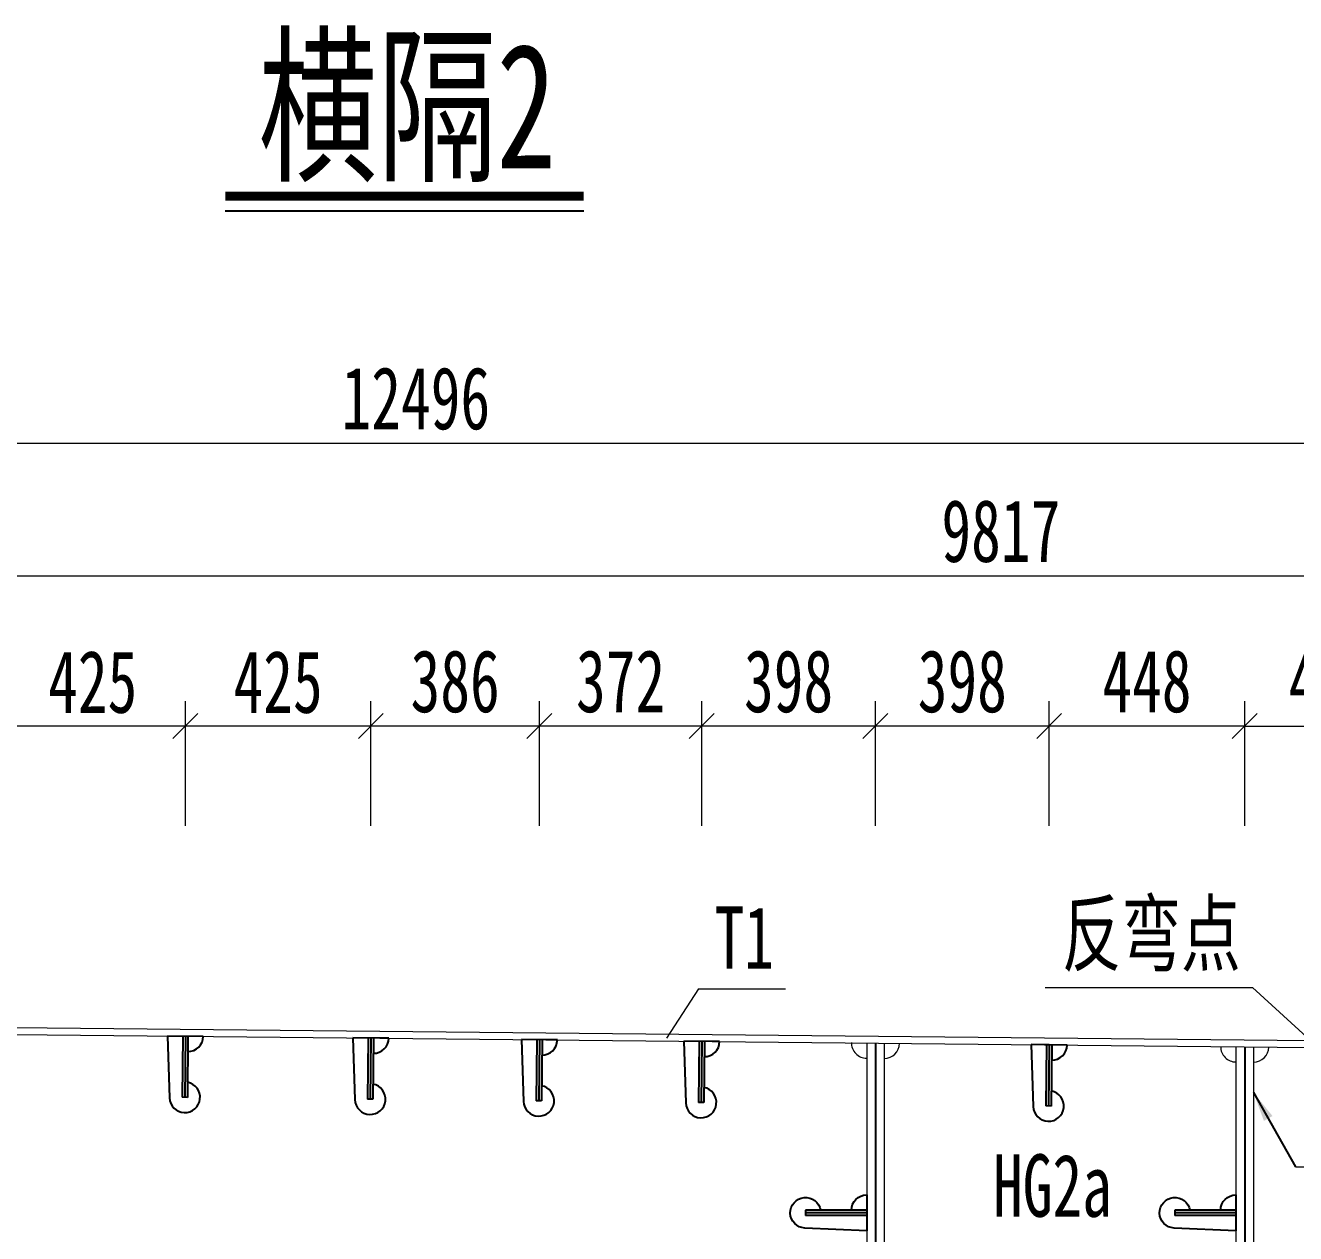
# Model space of a CAD drawing. Header units: millimetres. Extents: x -89049 to 410567, y -307459 to -100425.
# Drawn here: x 134421 to 137329, y -148460 to -145694 of the extents above; entities that cross this region are included whole.
import ezdxf
from ezdxf.enums import TextEntityAlignment as Align

# ---------------------------------------------------------------- set-up
doc = ezdxf.new("R2010")
doc.units = ezdxf.units.MM
doc.layers.get('Defpoints').update_dxf_attribs({"color": 8})
for name, color, linetype, lineweight in [('Dim', 4, 'Continuous', 15), ('文字', 7, 'Continuous', 15), ('标注线及字体', 2, 'Continuous', 15), ('细实线', 4, 'Continuous', 15), ('钢板粗线', 1, 'Continuous', 25), ('钢板细线', 6, 'Continuous', 15)]:
    doc.layers.add(name, color=color, linetype=linetype, lineweight=lineweight)
doc.layers.add('Text', color=4, linetype='Continuous')
doc.styles.add('111', font='', dxfattribs={"width": 0.7})
doc.styles.add('BM_Dim', font='', dxfattribs={"width": 0.85})
doc.styles.add('SMEDI', font='', dxfattribs={"width": 0.75})
doc.styles.get("Standard").update_dxf_attribs({"font": ''})
doc.styles.get('111').set_extended_font_data('仿宋_GB2312')
doc.styles.get('BM_Dim').set_extended_font_data('仿宋_GB2312')
doc.styles.get('SMEDI').set_extended_font_data('仿宋_GB2312')
doc.styles.get('Standard').set_extended_font_data('仿宋_GB2312')
doc.dimstyles.new('200', dxfattribs={"dimscale": 0, "dimtxt": 2.5, "dimasz": 1, "dimexe": 1, "dimexo": 1, "dimgap": 0.6, "dimtad": 1, "dimdec": 0, "dimdsep": 46, "dimtxsty": '111', "dimblk": 'OBLIQUE', "dimcen": 0, "dimclrd": 4, "dimclre": 4, "dimclrt": 4, "dimadec": 1, "dimazin": 2, "dimtfac": 1, "dimtdec": 0, "dimtix": 1, "dimtmove": 2, "dimatfit": 3, "dimfxl": 4, "dimfxlon": 1, "dimtolj": 1, "dimlwd": -1, "dimlwe": -1, "dimarcsym": 0})
doc.dimstyles.new('MSteel_1.0_1.0', dxfattribs={"dimtxt": 3, "dimasz": 1.2, "dimexe": 1, "dimexo": 1, "dimgap": 1, "dimtad": 3, "dimtoh": 1, "dimdec": 0, "dimzin": 0, "dimdsep": 46, "dimtxsty": 'Standard', "dimblk": 'ARCHTICK', "dimcen": 0.09, "dimclrd": 3, "dimclre": 3, "dimadec": 0, "dimazin": 0, "dimtfac": 1, "dimtdec": 4, "dimtofl": 0, "dimtmove": 0, "dimatfit": 3, "dimfxl": 1, "dimtolj": 1, "dimtzin": 0, "dimarcsym": 0})

# ---------------------------------------------------------------- blocks, each defined once
blk = doc.blocks.new('_Oblique')
at = {"color": 0, "linetype": 'ByBlock', "lineweight": -2}
blk.add_line((-0.5, -0.5), (0.5, 0.5), dxfattribs=at)
blk = doc.blocks.new('*D3304')
at = {"layer": 'Defpoints', "color": 0, "transparency": 16777216}
for p in [(135597.9, -147298.5), (135597.9, -147847.9), (135969.5, -147923.3)]:
    blk.add_point(p, dxfattribs=at)
at = {"layer": '细实线', "color": 4, "transparency": 16777216}
for p, q in [((135597.9, -147527.1), (135597.9, -147241.4)), ((135969.5, -147527.1), (135969.5, -147241.4)), ((135969.5, -147298.5), (135597.9, -147298.5))]:
    blk.add_line(p, q, dxfattribs=at)
at = {"layer": '细实线', "color": 4, "transparency": 16777216, "xscale": 57.14285714285715, "yscale": 57.14285714285715, "zscale": 57.14285714285715, "rotation": 180}
blk.add_blockref('_Oblique', (135597.9, -147298.5), dxfattribs=at)
at = {"layer": '细实线', "color": 4, "transparency": 16777216, "xscale": 57.14285714285715, "yscale": 57.14285714285715, "zscale": 57.14285714285715}
blk.add_blockref('_Oblique', (135969.5, -147298.5), dxfattribs=at)
at = {"layer": '细实线', "color": 4, "transparency": 16777216, "insert": (135783.7, -147196.3), "char_height": 142.86, "attachment_point": 5, "style": '111'}
blk.add_mtext('\\A1;372', dxfattribs=at)
blk = doc.blocks.new('*D3308')
at = {"layer": 'Defpoints', "color": 0, "transparency": 16777216}
for p in [(141562.9, -146954.4), (141562.9, -147955.2), (131745.7, -147961.9)]:
    blk.add_point(p, dxfattribs=at)
at = {"layer": '细实线', "color": 4, "transparency": 16777216}
for p, q in [((131745.7, -147183), (131745.7, -146897.3)), ((141562.9, -147183), (141562.9, -146897.3)), ((131745.7, -146954.4), (141562.9, -146954.4))]:
    blk.add_line(p, q, dxfattribs=at)
at = {"layer": '细实线', "color": 4, "transparency": 16777216, "xscale": 57.14285714285715, "yscale": 57.14285714285715, "zscale": 57.14285714285715, "rotation": 180}
blk.add_blockref('_Oblique', (131745.7, -146954.4), dxfattribs=at)
at = {"layer": '细实线', "color": 4, "transparency": 16777216, "xscale": 57.14285714285715, "yscale": 57.14285714285715, "zscale": 57.14285714285715}
blk.add_blockref('_Oblique', (141562.9, -146954.4), dxfattribs=at)
at = {"layer": '细实线', "color": 4, "transparency": 16777216, "insert": (136654.3, -146852.2), "char_height": 142.86, "attachment_point": 5, "style": '111'}
blk.add_mtext('\\A1;9817', dxfattribs=at)
blk = doc.blocks.new('*D3325')
at = {"layer": 'Defpoints', "color": 0, "transparency": 16777216}
for p in [(134787.3, -147298.5), (134787.3, -147884.3), (135211.9, -147886.1)]:
    blk.add_point(p, dxfattribs=at)
at = {"layer": '细实线', "color": 4, "transparency": 16777216}
for p, q in [((134787.3, -147527.1), (134787.3, -147241.4)), ((135211.9, -147527.1), (135211.9, -147241.4)), ((135211.9, -147298.5), (134787.3, -147298.5))]:
    blk.add_line(p, q, dxfattribs=at)
at = {"layer": '细实线', "color": 4, "transparency": 16777216, "xscale": 57.14285714285715, "yscale": 57.14285714285715, "zscale": 57.14285714285715, "rotation": 180}
blk.add_blockref('_Oblique', (134787.3, -147298.5), dxfattribs=at)
at = {"layer": '细实线', "color": 4, "transparency": 16777216, "xscale": 57.14285714285715, "yscale": 57.14285714285715, "zscale": 57.14285714285715}
blk.add_blockref('_Oblique', (135211.9, -147298.5), dxfattribs=at)
at = {"layer": '细实线', "color": 4, "transparency": 16777216, "insert": (134999.6, -147197.8), "char_height": 142.86, "attachment_point": 5, "style": '111'}
blk.add_mtext('\\A1;425', dxfattribs=at)
blk = doc.blocks.new('*D3352')
at = {"layer": 'Defpoints', "color": 0, "transparency": 16777216}
for p in [(137618, -147298.5), (137212.6, -148044.2), (137618, -148030.3)]:
    blk.add_point(p, dxfattribs=at)
at = {"layer": '细实线', "color": 4, "transparency": 16777216}
for p, q in [((137212.6, -147527.1), (137212.6, -147241.4)), ((137618, -147527.1), (137618, -147241.4)), ((137212.6, -147298.5), (137618, -147298.5))]:
    blk.add_line(p, q, dxfattribs=at)
at = {"layer": '细实线', "color": 4, "transparency": 16777216, "xscale": 57.14285714285715, "yscale": 57.14285714285715, "zscale": 57.14285714285715, "rotation": 180}
blk.add_blockref('_Oblique', (137212.6, -147298.5), dxfattribs=at)
at = {"layer": '细实线', "color": 4, "transparency": 16777216, "xscale": 57.14285714285715, "yscale": 57.14285714285715, "zscale": 57.14285714285715}
blk.add_blockref('_Oblique', (137618, -147298.5), dxfattribs=at)
at = {"layer": '细实线', "color": 4, "transparency": 16777216, "insert": (137415.3, -147196.3), "char_height": 142.86, "attachment_point": 5, "style": '111'}
blk.add_mtext('\\A1;405', dxfattribs=at)
blk = doc.blocks.new('14-160加劲 有过焊孔')
at = {"layer": 'Defpoints'}
blk.add_line((38609.4, 31489.3), (38609.4, 31629.3), dxfattribs=at)
at = {"layer": '钢板粗线', "color": 7}
for p, q in [((38603.4, 31489.3), (38603.4, 31629.3)), ((38603.4, 31629.3), (38615.4, 31629.3)), ((38615.4, 31489.3), (38615.4, 31629.3)), ((38650.4, 31489.3), (38644.3, 31630.8)), ((38568.4, 31489.3), (38650.4, 31489.3))]:
    blk.add_line(p, q, dxfattribs=at)
for centre, start, end in [((38609.4, 31629.3), 2.441, 260.1291), ((38603.4, 31489.3), 90, 180)]:
    blk.add_arc(centre, 35, start, end, dxfattribs=at)
blk = doc.blocks.new('12-140加劲 有过焊孔')
at = {"layer": 'Defpoints'}
blk.add_line((0, 0), (0, 140), dxfattribs=at)
at = {"layer": '钢板粗线', "color": 7}
for p, q in [((-6, 0), (-6, 140)), ((-6, 140), (6, 140)), ((6, 0), (6, 140)), ((41, 0), (35, 141.5)), ((-41, 0), (41, 0))]:
    blk.add_line(p, q, dxfattribs=at)
for centre, start, end in [((0, 140), 2.441, 260.1291), ((-6, 0), 90, 180)]:
    blk.add_arc(centre, 35, start, end, dxfattribs=at)
blk = doc.blocks.new('*D3358')
at = {"layer": 'Defpoints', "color": 0, "transparency": 16777216}
for p in [(136764.9, -147298.5), (136764.9, -147945.9), (137212.6, -148044.2)]:
    blk.add_point(p, dxfattribs=at)
at = {"layer": '细实线', "color": 4, "transparency": 16777216}
for p, q in [((136764.9, -147527.1), (136764.9, -147241.4)), ((137212.6, -147527.1), (137212.6, -147241.4)), ((137212.6, -147298.5), (136764.9, -147298.5))]:
    blk.add_line(p, q, dxfattribs=at)
at = {"layer": '细实线', "color": 4, "transparency": 16777216, "xscale": 57.14285714285715, "yscale": 57.14285714285715, "zscale": 57.14285714285715, "rotation": 180}
blk.add_blockref('_Oblique', (136764.9, -147298.5), dxfattribs=at)
at = {"layer": '细实线', "color": 4, "transparency": 16777216, "xscale": 57.14285714285715, "yscale": 57.14285714285715, "zscale": 57.14285714285715}
blk.add_blockref('_Oblique', (137212.6, -147298.5), dxfattribs=at)
at = {"layer": '细实线', "color": 4, "transparency": 16777216, "insert": (136988.8, -147196.3), "char_height": 142.86, "attachment_point": 5, "style": '111'}
blk.add_mtext('\\A1;448', dxfattribs=at)
blk = doc.blocks.new('*D3359')
at = {"layer": 'Defpoints', "color": 0, "transparency": 16777216}
for p in [(136367.2, -147298.5), (136764.9, -147945.9), (136367.2, -148048.7)]:
    blk.add_point(p, dxfattribs=at)
at = {"layer": '细实线', "color": 4, "transparency": 16777216}
for p, q in [((136367.2, -147527.1), (136367.2, -147241.4)), ((136764.9, -147527.1), (136764.9, -147241.4)), ((136764.9, -147298.5), (136367.2, -147298.5))]:
    blk.add_line(p, q, dxfattribs=at)
at = {"layer": '细实线', "color": 4, "transparency": 16777216, "xscale": 57.14285714285715, "yscale": 57.14285714285715, "zscale": 57.14285714285715, "rotation": 180}
blk.add_blockref('_Oblique', (136367.2, -147298.5), dxfattribs=at)
at = {"layer": '细实线', "color": 4, "transparency": 16777216, "xscale": 57.14285714285715, "yscale": 57.14285714285715, "zscale": 57.14285714285715}
blk.add_blockref('_Oblique', (136764.9, -147298.5), dxfattribs=at)
at = {"layer": '细实线', "color": 4, "transparency": 16777216, "insert": (136566.1, -147196.3), "char_height": 142.86, "attachment_point": 5, "style": '111'}
blk.add_mtext('\\A1;398', dxfattribs=at)
blk = doc.blocks.new('_ArchTick')
at = {"color": 0, "linetype": 'ByBlock', "const_width": 0.15}
blk.add_lwpolyline([(-0.5, -0.5), (0.5, 0.5)], dxfattribs=at)
blk = doc.blocks.new('全融透1')
at = {"layer": 'Dim'}
blk.add_line((0, 0), (4.479, 0), dxfattribs=at)
for points in [[(1.995, 2.645), (1.995, 1.414), (3.227, 1.414)], [(1.995, -2.645), (1.995, -1.414), (3.227, -1.414)]]:
    blk.add_lwpolyline(points, close=True, dxfattribs=at)
for points in [[(3.227, 1.206), (1.995, 0), (1.995, 1.206)], [(5.479, 1), (4.479, 0), (5.479, -1)], [(3.227, -1.206), (1.995, 0), (1.995, -1.206)]]:
    blk.add_lwpolyline(points, dxfattribs=at)
at = {"layer": 'Text', "style": 'SMEDI', "width": 0.75}
blk.add_text('熔透', height=2, dxfattribs=at).set_placement((5.77, 0), align=Align.MIDDLE_LEFT)
blk = doc.blocks.new('*D3364')
at = {"layer": 'Defpoints', "color": 0, "transparency": 16777216}
for p in [(134362.8, -147298.5), (134362.8, -147894.3), (134787.3, -147884.3)]:
    blk.add_point(p, dxfattribs=at)
at = {"layer": '细实线', "color": 4, "transparency": 16777216}
for p, q in [((134362.8, -147527.1), (134362.8, -147241.4)), ((134787.3, -147527.1), (134787.3, -147241.4)), ((134787.3, -147298.5), (134362.8, -147298.5))]:
    blk.add_line(p, q, dxfattribs=at)
at = {"layer": '细实线', "color": 4, "transparency": 16777216, "xscale": 57.14285714285715, "yscale": 57.14285714285715, "zscale": 57.14285714285715, "rotation": 180}
blk.add_blockref('_Oblique', (134362.8, -147298.5), dxfattribs=at)
at = {"layer": '细实线', "color": 4, "transparency": 16777216, "xscale": 57.14285714285715, "yscale": 57.14285714285715, "zscale": 57.14285714285715}
blk.add_blockref('_Oblique', (134787.3, -147298.5), dxfattribs=at)
at = {"layer": '细实线', "color": 4, "transparency": 16777216, "insert": (134575.1, -147197.8), "char_height": 142.86, "attachment_point": 5, "style": '111'}
blk.add_mtext('\\A1;425', dxfattribs=at)
blk = doc.blocks.new('*D3365')
at = {"layer": 'Defpoints', "color": 0, "transparency": 16777216}
for p in [(135211.9, -147298.5), (135597.9, -147847.9), (135211.9, -147886.1)]:
    blk.add_point(p, dxfattribs=at)
at = {"layer": '细实线', "color": 4, "transparency": 16777216}
for p, q in [((135211.9, -147527.1), (135211.9, -147241.4)), ((135597.9, -147527.1), (135597.9, -147241.4)), ((135597.9, -147298.5), (135211.9, -147298.5))]:
    blk.add_line(p, q, dxfattribs=at)
at = {"layer": '细实线', "color": 4, "transparency": 16777216, "xscale": 57.14285714285715, "yscale": 57.14285714285715, "zscale": 57.14285714285715, "rotation": 180}
blk.add_blockref('_Oblique', (135211.9, -147298.5), dxfattribs=at)
at = {"layer": '细实线', "color": 4, "transparency": 16777216, "xscale": 57.14285714285715, "yscale": 57.14285714285715, "zscale": 57.14285714285715}
blk.add_blockref('_Oblique', (135597.9, -147298.5), dxfattribs=at)
at = {"layer": '细实线', "color": 4, "transparency": 16777216, "insert": (135404.9, -147196.3), "char_height": 142.86, "attachment_point": 5, "style": '111'}
blk.add_mtext('\\A1;386', dxfattribs=at)
blk = doc.blocks.new('*D3379')
at = {"layer": 'Defpoints', "color": 0, "transparency": 16777216}
for p in [(131753.6, -147980.9), (133650.6, -150184.8), (133768.9, -150212.7), (133809.4, -150212.7), (140882.2, -150212.7)]:
    blk.add_point(p, dxfattribs=at)
at = {"layer": '细实线', "color": 4, "transparency": 16777216}
blk.add_line((133711.7, -150212.7), (133591, -150212.7), dxfattribs=at)
blk.add_arc((133809.4, -150212.7), 161.2, 132.6489, 180, dxfattribs=at)
at = {"layer": '细实线', "color": 4, "transparency": 16777216, "xscale": 57.14285714285715, "yscale": 57.14285714285715, "zscale": 57.14285714285715}
for p, rotation in [((133700.2, -150094.1), 42.64891912976078), ((133648.2, -150212.7), 270)]:
    blk.add_blockref('_Oblique', p, dxfattribs=dict(at, rotation=rotation))
at = {"layer": '细实线', "color": 4, "transparency": 16777216, "insert": (133510.7, -150114.8), "char_height": 142.857, "attachment_point": 5, "rotation": 71.8543, "style": '111'}
blk.add_mtext('\\A1;47.4%%d', dxfattribs=at)
blk = doc.blocks.new('*D3383')
at = {"layer": 'Defpoints', "color": 0, "transparency": 16777216}
for p in [(141562.9, -146650.8), (141562.9, -147651.5), (129067.2, -147942.1)]:
    blk.add_point(p, dxfattribs=at)
at = {"layer": '细实线', "color": 4, "transparency": 16777216}
for p, q in [((129067.2, -146879.3), (129067.2, -146593.6)), ((141562.9, -146879.3), (141562.9, -146593.6)), ((129067.2, -146650.8), (141562.9, -146650.8))]:
    blk.add_line(p, q, dxfattribs=at)
at = {"layer": '细实线', "color": 4, "transparency": 16777216, "xscale": 57.14285714285715, "yscale": 57.14285714285715, "zscale": 57.14285714285715, "rotation": 180}
blk.add_blockref('_Oblique', (129067.2, -146650.8), dxfattribs=at)
at = {"layer": '细实线', "color": 4, "transparency": 16777216, "xscale": 57.14285714285715, "yscale": 57.14285714285715, "zscale": 57.14285714285715}
blk.add_blockref('_Oblique', (141562.9, -146650.8), dxfattribs=at)
at = {"layer": '细实线', "color": 4, "transparency": 16777216, "insert": (135315, -146548.5), "char_height": 142.86, "attachment_point": 5, "style": '111'}
blk.add_mtext('\\A1;12496', dxfattribs=at)
blk = doc.blocks.new('*D3384')
at = {"layer": 'Defpoints', "color": 0, "transparency": 16777216}
for p in [(135969.5, -147298.5), (135969.5, -147923.3), (136367.2, -148048.7)]:
    blk.add_point(p, dxfattribs=at)
at = {"layer": '细实线', "color": 4, "transparency": 16777216}
for p, q in [((135969.5, -147527.1), (135969.5, -147241.4)), ((136367.2, -147527.1), (136367.2, -147241.4)), ((136367.2, -147298.5), (135969.5, -147298.5))]:
    blk.add_line(p, q, dxfattribs=at)
at = {"layer": '细实线', "color": 4, "transparency": 16777216, "xscale": 57.14285714285715, "yscale": 57.14285714285715, "zscale": 57.14285714285715, "rotation": 180}
blk.add_blockref('_Oblique', (135969.5, -147298.5), dxfattribs=at)
at = {"layer": '细实线', "color": 4, "transparency": 16777216, "xscale": 57.14285714285715, "yscale": 57.14285714285715, "zscale": 57.14285714285715}
blk.add_blockref('_Oblique', (136367.2, -147298.5), dxfattribs=at)
at = {"layer": '细实线', "color": 4, "transparency": 16777216, "insert": (136168.4, -147196.3), "char_height": 142.86, "attachment_point": 5, "style": '111'}
blk.add_mtext('\\A1;398', dxfattribs=at)

msp = doc.modelspace()

# ---------------------------------------------------------------- linework, layer by layer
at = {"color": 4}
msp.add_line((134878.7, -146119), (135699.4, -146119), dxfattribs=at)
at = {"color": 6, "const_width": 20.6, "elevation": 0}
msp.add_lwpolyline([(134878.7, -146084.8), (135699.4, -146084.8)], dxfattribs=at)
at = {"layer": 'Defpoints', "color": 8}
for p, q in [((136367.2, -148024.2), (136367.2, -150212.7)), ((137212.6, -148032.7), (137212.6, -150212.7))]:
    msp.add_line(p, q, dxfattribs=at)
at = {"layer": '细实线'}
for p, q in [((135961.9, -147900.1), (135889.1, -148013.3)), ((135961.9, -147900.1), (136161.4, -147900.1)), ((136755.5, -147897), (137230.2, -147897)), ((137230.2, -147897), (137362.9, -148018.2))]:
    msp.add_line(p, q, dxfattribs=at)
at = {"layer": '钢板细线', "color": 3}
for p, q in [((136347.2, -148024), (136347.2, -150212.7)), ((136387.2, -148024.4), (136387.2, -150212.7)), ((137192.6, -148032.5), (137192.6, -150212.7)), ((137232.6, -148032.9), (137232.6, -150212.7))]:
    msp.add_line(p, q, dxfattribs=at)
at = {"layer": '钢板细线', "elevation": 0}
for points in [[(129067.2, -147935.1), (137362.9, -148018.2), (142201, -147945.6)], [(129067.2, -147951.1), (137362.9, -148034.2), (142201, -147961.6)]]:
    msp.add_lwpolyline(points, dxfattribs=at)
at = {"layer": '钢板细线'}
for centre, start, end in [((136347.2, -148024), 177.7882, 270), ((136387.2, -148024.4), 270, 359.4263), ((137192.6, -148032.5), 179.4263, 270), ((137232.6, -148032.9), 270, 359.4263)]:
    msp.add_arc(centre, 35, start, end, dxfattribs=at)

# ---------------------------------------------------------------- block references
at = {"layer": '细实线', "rotation": 179.4262908401}
for p in [(134787.3, -148008.4), (135211.9, -148012.6), (135597.9, -148016.5), (135969.5, -148020.2), (136764.9, -148028.2)]:
    msp.add_blockref('12-140加劲 有过焊孔', p, dxfattribs=at)
at = {"layer": '细实线', "color": 8, "xscale": 57.1428571428572, "yscale": 57.1428571428572, "zscale": 57.1428571428572, "rotation": 359.9999999999999}
msp.add_blockref('全融透1', (137329.1, -148307.6), dxfattribs=at)
at = {"layer": '钢板细线', "xscale": -1}
for p, rotation in [((167836.5, -109803.3), 90.00000000000401), ((168681.9, -109803.3), 90.00000000000402)]:
    msp.add_blockref('14-160加劲 有过焊孔', p, dxfattribs=dict(at, rotation=rotation))

# ---------------------------------------------------------------- texts
at = {"layer": '文字', "style": 'BM_Dim', "width": 0.7}
for s, p in [('反弯点', (136998.8, -147887.9)), ('T1', (136066.8, -147897)), ('HG2a', (136772.4, -148464.6))]:
    msp.add_text(s, height=142.86, dxfattribs=at).set_placement(p, align=Align.BOTTOM_CENTER)
at = {"layer": '标注线及字体', "style": '111', "width": 0.7}
msp.add_text('横隔2', height=285.71, dxfattribs=at).set_placement((135295, -145873.7), align=Align.MIDDLE)

# ---------------------------------------------------------------- dimensions: what is measured, and where the dimension line sits
at = {"layer": '细实线'}
for base, p1, p2, override, picture, middle in [((141562.9, -146650.8), (129067.2, -147942.1), (141562.9, -147651.5), {"dimscale": 57.142857, "dimtxsty": '111', "dimblk": 'Oblique'}, '*D3383', (135315, -146548.5)), ((141562.9, -146954.4), (131745.7, -147961.9), (141562.9, -147955.2), {"dimscale": 57.142857, "dimtxsty": '111', "dimblk": 'Oblique'}, '*D3308', (136654.3, -146852.2)), ((134362.7663, -147298.4983), (134787.3487, -147884.2987), (134362.7663, -147894.3184), {"dimscale": 57.142857, "dimblk": 'Oblique'}, '*D3364', (134575.0575, -147197.8033)), ((134787.3, -147298.5), (135211.9, -147886.1), (134787.3, -147884.3), {"dimscale": 57.142857, "dimblk": 'Oblique'}, '*D3325', (134999.6, -147197.8)), ((135211.9, -147298.5), (135597.9, -147847.9), (135211.9, -147886.1), {"dimscale": 57.142857, "dimblk": 'Oblique'}, '*D3365', (135404.9, -147196.3)), ((135597.9, -147298.5), (135969.5, -147923.3), (135597.9, -147847.9), {"dimscale": 57.142857, "dimblk": 'Oblique'}, '*D3304', (135783.7, -147196.3)), ((135969.5, -147298.5), (136367.2, -148048.7), (135969.5, -147923.3), {"dimscale": 57.142857, "dimblk": 'Oblique'}, '*D3384', (136168.4, -147196.3)), ((136367.2, -147298.5), (136764.9, -147945.9), (136367.2, -148048.7), {"dimscale": 57.142857, "dimblk": 'Oblique'}, '*D3359', (136566.1, -147196.3)), ((136764.9, -147298.5), (137212.6, -148044.2), (136764.9, -147945.9), {"dimscale": 57.142857, "dimblk": 'Oblique'}, '*D3358', (136988.8, -147196.3)), ((137618, -147298.5), (137212.6, -148044.2), (137618, -148030.3), {"dimscale": 57.142857, "dimtxsty": '111', "dimblk": 'Oblique'}, '*D3352', (137415.3, -147196.3))]:
    dim = msp.add_linear_dim(base=base, p1=p1, p2=p2, dimstyle='200', override=override, dxfattribs=at)
    dim.commit()
    dim.dimension.update_dxf_attribs({"geometry": picture, "text_midpoint": middle})
dim = msp.add_angular_dim_2l(base=(133650.6, -150184.8), line1=((131753.6, -147980.9), (133809.4, -150212.7)), line2=((140882.2, -150212.7), (133768.9, -150212.7)), dimstyle='200', override={"dimscale": 57.142857, "dimblk": 'Oblique'}, dxfattribs=at)
dim.commit()
dim.dimension.update_dxf_attribs({"geometry": '*D3379', "text_midpoint": (133510.7, -150114.8), "dimtype": 162})

# ---------------------------------------------------------------- leaders
at = {"layer": 'Dim'}
msp.add_leader([(137232.6, -148137.1), (137329.1, -148307.6)], dimstyle='MSteel_1.0_1.0', override={"dimscale": 57.142857, "dimclrd": 256}, dxfattribs=at)

doc.saveas('drawing.dxf')
